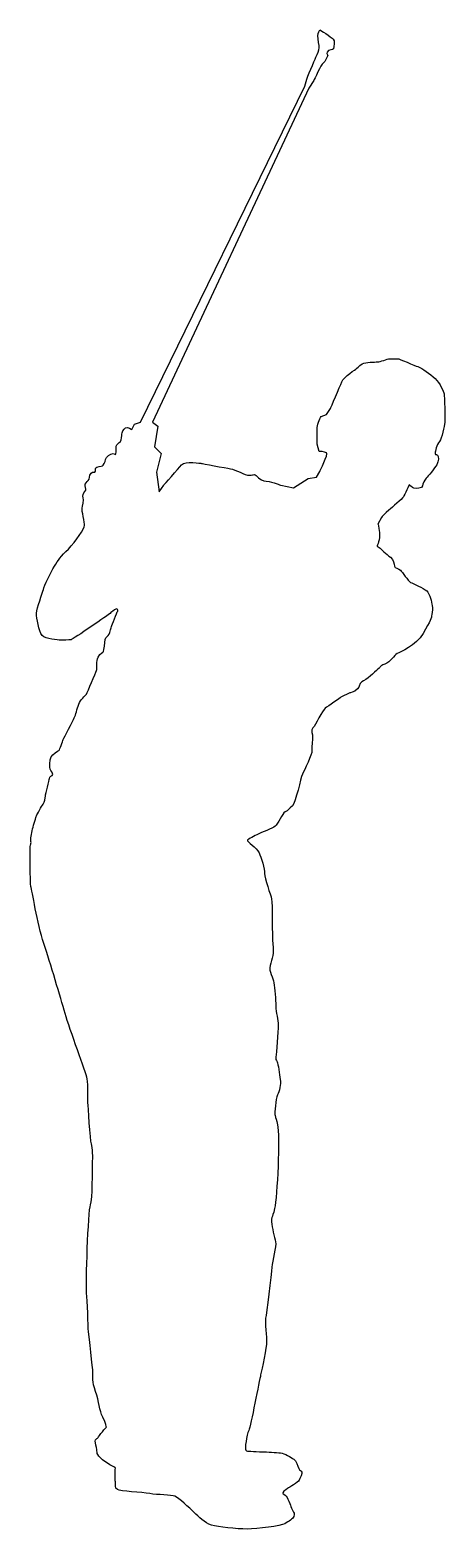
# Model space of a CAD drawing. Header units: centimetres. Extents: x -2.9 to 2.9, y -10.5 to 10.5.
import ezdxf

# ---------------------------------------------------------------- set-up
doc = ezdxf.new("R2010")
doc.units = ezdxf.units.CM
doc.header["$MEASUREMENT"] = 0
doc.layers.add('Camada 1', color=7, linetype='Continuous')

msp = doc.modelspace()

# ---------------------------------------------------------------- linework, layer by layer
at = {"layer": 'Camada 1'}
msp.add_open_spline([(2.51897, 5.75822), (2.48312, 5.771), (2.24163, 5.86911), (2.24163, 5.86911), (2.24163, 5.86911), (2.24163, 5.86911), (2.14926, 5.86911), (2.12151, 5.86911), (2.12151, 5.86911), (2.09378, 5.86911), (1.99213, 5.82289), (1.95514, 5.82289), (1.95514, 5.82289), (1.9182, 5.82289), (1.78877, 5.82289), (1.74252, 5.79516), (1.74252, 5.79516), (1.69635, 5.76746), (1.65939, 5.73047), (1.65939, 5.73047), (1.65939, 5.73047), (1.65939, 5.73047), (1.48379, 5.61035), (1.45603, 5.54563), (1.45603, 5.54563), (1.4283, 5.48091), (1.29892, 5.1759), (1.29892, 5.1759), (1.29892, 5.1759), (1.29892, 5.1759), (1.24344, 5.09271), (1.24344, 5.09271), (1.24344, 5.09271), (1.24344, 5.09271), (1.16949, 5.06501), (1.16949, 5.06501), (1.16949, 5.06501), (1.16949, 5.06501), (1.11406, 4.96336), (1.11406, 4.90787), (1.11406, 4.90787), (1.11406, 4.85239), (1.11406, 4.67681), (1.11406, 4.67681), (1.11406, 4.67681), (1.11406, 4.67681), (1.14176, 4.57513), (1.14176, 4.57513), (1.14176, 4.57513), (1.14176, 4.57513), (1.21574, 4.57513), (1.24344, 4.55664), (1.24344, 4.55664), (1.27119, 4.53822), (1.15105, 4.29788), (1.15105, 4.29788), (1.15105, 4.29788), (1.15105, 4.29788), (1.10483, 4.21467), (1.10483, 4.21467), (1.10483, 4.21467), (1.10483, 4.21467), (0.98466, 4.1962), (0.98466, 4.1962), (0.98466, 4.1962), (0.98466, 4.1962), (0.78135, 4.06679), (0.78135, 4.06679), (0.78135, 4.06679), (0.78135, 4.06679), (0.60572, 4.10375), (0.60572, 4.10375), (0.60572, 4.10375), (0.60572, 4.10375), (0.50404, 4.14995), (0.40233, 4.15918), (0.40233, 4.15918), (0.30068, 4.16849), (0.26369, 4.25163), (0.23601, 4.25163), (0.23601, 4.25163), (0.20828, 4.25163), (0.21746, 4.24245), (0.16203, 4.24245), (0.16203, 4.24245), (0.10663, 4.24245), (-0.03207, 4.32561), (-0.09673, 4.33482), (-0.09673, 4.33482), (-0.16142, 4.34411), (-0.50342, 4.4088), (-0.50342, 4.4088), (-0.50342, 4.4088), (-0.50342, 4.4088), (-0.73451, 4.44576), (-0.78073, 4.39028), (-0.78073, 4.39028), (-0.82693, 4.3348), (-1.03026, 4.10376), (-1.03026, 4.10376), (-1.03026, 4.10376), (-1.03026, 4.10376), (-1.09498, 4.01137), (-1.09498, 4.01137), (-1.09498, 4.01137), (-1.09498, 4.01137), (-1.13192, 4.28863), (-1.13192, 4.28863), (-1.13192, 4.28863), (-1.13192, 4.28863), (-1.06726, 4.54742), (-1.06726, 4.54742), (-1.06726, 4.54742), (-1.06726, 4.54742), (-1.15971, 4.63987), (-1.15971, 4.63987), (-1.15971, 4.63987), (-1.15971, 4.63987), (-1.11346, 4.92636), (-1.11346, 4.92636), (-1.11346, 4.92636), (-1.11346, 4.92636), (-1.18736, 4.98184), (-1.18736, 4.98184), (-1.18736, 4.98184), (-1.18736, 4.98184), (0.99381, 9.64015), (0.99381, 9.64015), (0.99381, 9.64015), (0.99381, 9.64015), (1.06776, 9.75106), (1.06776, 9.75106), (1.06776, 9.75106), (1.06776, 9.75106), (1.16944, 9.98212), (1.19719, 9.99138), (1.19719, 9.99138), (1.22494, 10.00061), (1.26191, 10.10229), (1.26191, 10.10229), (1.26191, 10.10229), (1.26191, 10.10229), (1.22495, 10.13928), (1.27114, 10.16701), (1.27114, 10.16701), (1.31734, 10.19471), (1.34509, 10.1577), (1.34509, 10.22244), (1.34509, 10.22244), (1.34509, 10.28713), (1.36358, 10.28713), (1.3358, 10.32409), (1.3358, 10.32409), (1.3081, 10.3611), (1.15102, 10.45349), (1.15102, 10.45349), (1.15102, 10.45349), (1.15102, 10.45349), (1.12332, 10.41655), (1.12332, 10.3703), (1.12332, 10.3703), (1.12332, 10.32408), (1.14174, 10.23163), (1.14174, 10.20393), (1.14174, 10.20393), (1.14174, 10.1762), (1.11404, 10.12074), (1.09554, 10.07452), (1.09554, 10.07452), (1.07712, 10.0283), (0.96613, 9.76956), (0.96613, 9.76956), (0.96613, 9.76956), (0.96613, 9.76956), (0.9384, 9.66788), (0.9384, 9.66788), (0.9384, 9.66788), (0.9384, 9.66788), (-1.35374, 4.98183), (-1.35374, 4.98183), (-1.35374, 4.98183), (-1.35374, 4.98183), (-1.43698, 4.95408), (-1.43698, 4.95408), (-1.43698, 4.95408), (-1.43698, 4.95408), (-1.47394, 4.88018), (-1.47394, 4.88018), (-1.47394, 4.88018), (-1.47394, 4.88018), (-1.534, 4.91944), (-1.56168, 4.90558), (-1.56168, 4.90558), (-1.58941, 4.89174), (-1.61716, 4.83393), (-1.61483, 4.81779), (-1.61483, 4.81779), (-1.61258, 4.8016), (-1.62639, 4.72304), (-1.62639, 4.72304), (-1.62639, 4.72304), (-1.62639, 4.72304), (-1.67494, 4.68145), (-1.68645, 4.66525), (-1.68645, 4.66525), (-1.69804, 4.64908), (-1.6888, 4.61905), (-1.69344, 4.5682), (-1.69344, 4.5682), (-1.69807, 4.51737), (-1.69574, 4.5382), (-1.73501, 4.5451), (-1.73501, 4.5451), (-1.7743, 4.55203), (-1.83666, 4.49427), (-1.84135, 4.46191), (-1.84135, 4.46191), (-1.84598, 4.42955), (-1.87829, 4.38097), (-1.88522, 4.37409), (-1.88522, 4.37409), (-1.89215, 4.36718), (-1.97076, 4.36253), (-1.97769, 4.34866), (-1.97769, 4.34866), (-1.9846, 4.33477), (-1.97994, 4.29553), (-1.98925, 4.2886), (-1.98925, 4.2886), (-1.99851, 4.28164), (-2.01698, 4.30014), (-2.04473, 4.27011), (-2.04473, 4.27011), (-2.07241, 4.24005), (-2.06317, 4.18925), (-2.08391, 4.17076), (-2.08391, 4.17076), (-2.10471, 4.15227), (-2.13013, 4.13147), (-2.1278, 4.09453), (-2.1278, 4.09453), (-2.12555, 4.05749), (-2.10012, 4.04135), (-2.13013, 4.01825), (-2.13013, 4.01825), (-2.16019, 3.99513), (-2.16019, 3.96046), (-2.15325, 3.93041), (-2.15325, 3.93041), (-2.14637, 3.90041), (-2.16251, 3.80796), (-2.16947, 3.78259), (-2.16947, 3.78259), (-2.17635, 3.75716), (-2.13245, 3.5769), (-2.13478, 3.5423), (-2.13478, 3.5423), (-2.13706, 3.50761), (-2.2526, 3.31812), (-2.36118, 3.21416), (-2.36118, 3.21416), (-2.46982, 3.11018), (-2.50218, 3.06163), (-2.55528, 2.97384), (-2.55528, 2.97384), (-2.60838, 2.886), (-2.69855, 2.70116), (-2.71011, 2.65036), (-2.71011, 2.65036), (-2.72167, 2.59956), (-2.8025, 2.38922), (-2.80488, 2.31992), (-2.80488, 2.31992), (-2.80716, 2.25063), (-2.77485, 2.06576), (-2.7263, 2.01028), (-2.7263, 2.01028), (-2.67778, 1.95485), (-2.50445, 1.94562), (-2.46751, 1.94329), (-2.46751, 1.94329), (-2.43055, 1.94094), (-2.35657, 1.94329), (-2.32424, 1.9502), (-2.32424, 1.9502), (-2.29193, 1.95719), (-1.80436, 2.2922), (-1.7674, 2.32694), (-1.7674, 2.32694), (-1.73038, 2.36155), (-1.69575, 2.38004), (-1.68646, 2.38004), (-1.68646, 2.38004), (-1.67725, 2.38004), (-1.66802, 2.36382), (-1.67265, 2.34998), (-1.67265, 2.34998), (-1.67728, 2.33612), (-1.75811, 2.14898), (-1.76044, 2.13511), (-1.76044, 2.13511), (-1.76274, 2.12122), (-1.77893, 2.0519), (-1.79047, 2.02652), (-1.79047, 2.02652), (-1.80206, 2.00109), (-1.84132, 1.98956), (-1.84595, 1.95254), (-1.84595, 1.95254), (-1.85058, 1.91558), (-1.86675, 1.79771), (-1.87138, 1.78617), (-1.87138, 1.78617), (-1.87601, 1.77463), (-1.91295, 1.76305), (-1.9453, 1.70764), (-1.9453, 1.70764), (-1.97766, 1.65216), (-1.95453, 1.55513), (-1.96842, 1.52045), (-1.96842, 1.52045), (-1.98223, 1.48579), (-2.09008, 1.22316), (-2.10857, 1.19231), (-2.10857, 1.19231), (-2.12712, 1.16154), (-2.19485, 1.11839), (-2.21641, 1.0506), (-2.21641, 1.0506), (-2.23797, 0.98287), (-2.25954, 0.89966), (-2.27803, 0.85965), (-2.27803, 0.85965), (-2.2965, 0.81957), (-2.42284, 0.58237), (-2.4321, 0.55768), (-2.4321, 0.55768), (-2.44131, 0.53299), (-2.47824, 0.41592), (-2.49372, 0.40671), (-2.49372, 0.40671), (-2.50915, 0.39742), (-2.58, 0.35737), (-2.60156, 0.31432), (-2.60156, 0.31432), (-2.62312, 0.27114), (-2.62312, 0.16324), (-2.61386, 0.14485), (-2.61386, 0.14485), (-2.60457, 0.12636), (-2.5738, 0.08323), (-2.57999, 0.06775), (-2.57999, 0.06775), (-2.58618, 0.05235), (-2.62312, 0.04002), (-2.62624, 0.01539), (-2.62624, 0.01539), (-2.62926, -0.00924), (-2.67855, -0.20027), (-2.68167, -0.23104), (-2.68167, -0.23104), (-2.68474, -0.26189), (-2.68786, -0.31428), (-2.71249, -0.34198), (-2.71249, -0.34198), (-2.7371, -0.36973), (-2.79877, -0.48983), (-2.80494, -0.50525), (-2.80494, -0.50525), (-2.81105, -0.52068), (-2.845, -0.6254), (-2.86037, -0.69011), (-2.86037, -0.69011), (-2.8758, -0.75483), (-2.89117, -0.83801), (-2.885, -0.86264), (-2.885, -0.86264), (-2.87889, -0.88725), (-2.885, -0.90267), (-2.89116, -0.91193), (-2.89116, -0.91193), (-2.89732, -0.92114), (-2.89732, -1.45105), (-2.88346, -1.49266), (-2.88346, -1.49266), (-2.8696, -1.53425), (-2.79567, -2.01026), (-2.7032, -2.28755), (-2.7032, -2.28755), (-2.61078, -2.56481), (-2.47214, -3.03624), (-2.40748, -3.26267), (-2.40748, -3.26267), (-2.34276, -3.4891), (-2.1117, -4.08521), (-2.09784, -4.17305), (-2.09784, -4.17305), (-2.08392, -4.26084), (-2.09321, -4.47801), (-2.08858, -4.51037), (-2.08858, -4.51037), (-2.08392, -4.5427), (-2.05622, -5.0326), (-2.03773, -5.08346), (-2.03773, -5.08346), (-2.01929, -5.13426), (-2.01929, -5.27758), (-2.02387, -5.35148), (-2.02387, -5.35148), (-2.02847, -5.42546), (-2.01929, -5.85982), (-2.0516, -5.93378), (-2.0516, -5.93378), (-2.08393, -6.00773), (-2.12095, -7.06596), (-2.10703, -7.16306), (-2.10703, -7.16306), (-2.09322, -7.26008), (-2.08859, -7.62981), (-2.07935, -7.69913), (-2.07935, -7.69913), (-2.07012, -7.7685), (-2.01932, -8.2121), (-2.01932, -8.27214), (-2.01932, -8.27214), (-2.01932, -8.33223), (-2.03313, -8.39234), (-1.98228, -8.53561), (-1.98228, -8.53561), (-1.93148, -8.67888), (-1.92685, -8.79898), (-1.88063, -8.89142), (-1.88063, -8.89142), (-1.83438, -8.98379), (-1.82983, -9.03006), (-1.82983, -9.03006), (-1.82983, -9.03006), (-1.82983, -9.03006), (-1.94072, -9.15949), (-1.94537, -9.17791), (-1.94537, -9.17791), (-1.94997, -9.1964), (-2.0054, -9.18257), (-1.97773, -9.28425), (-1.97773, -9.28425), (-1.94998, -9.3859), (-1.98228, -9.3859), (-1.91301, -9.45991), (-1.91301, -9.45991), (-1.84369, -9.53383), (-1.70507, -9.59847), (-1.70507, -9.59847), (-1.70507, -9.59847), (-1.70507, -9.59847), (-1.70965, -9.76487), (-1.70507, -9.7972), (-1.70507, -9.7972), (-1.70044, -9.82964), (-1.7143, -9.88046), (-1.67732, -9.90356), (-1.67732, -9.90356), (-1.64033, -9.92671), (-1.33532, -9.94052), (-1.22449, -9.95902), (-1.22449, -9.95902), (-1.11352, -9.97751), (-0.92408, -9.97751), (-0.87326, -9.99596), (-0.87326, -9.99596), (-0.82241, -10.01445), (-0.6699, -10.16236), (-0.60518, -10.22247), (-0.60518, -10.22247), (-0.54046, -10.28253), (-0.46193, -10.37029), (-0.36489, -10.39805), (-0.36489, -10.39805), (-0.26784, -10.42586), (-0.01363, -10.45353), (0.13422, -10.45353), (0.13422, -10.45353), (0.28212, -10.45353), (0.6056, -10.41194), (0.66101, -10.37961), (0.66101, -10.37961), (0.71655, -10.34722), (0.77195, -10.31492), (0.78584, -10.27793), (0.78584, -10.27793), (0.79965, -10.24091), (0.78584, -10.22247), (0.77198, -10.19935), (0.77198, -10.19935), (0.75814, -10.17617), (0.74888, -10.1485), (0.73959, -10.12077), (0.73959, -10.12077), (0.73036, -10.09302), (0.70726, -10.03758), (0.69339, -10.01446), (0.69339, -10.01446), (0.67958, -9.99136), (0.65182, -9.96824), (0.63336, -9.95903), (0.63336, -9.95903), (0.61487, -9.94977), (0.6703, -9.90818), (0.69802, -9.88968), (0.69802, -9.88968), (0.72575, -9.87124), (0.8459, -9.80189), (0.85976, -9.77419), (0.85976, -9.77419), (0.87362, -9.74646), (0.90598, -9.67711), (0.89672, -9.65862), (0.89672, -9.65862), (0.88749, -9.64015), (0.86897, -9.64015), (0.85513, -9.60782), (0.85513, -9.60782), (0.84127, -9.57541), (0.82738, -9.50154), (0.78581, -9.47836), (0.78581, -9.47836), (0.74416, -9.45529), (0.66098, -9.3952), (0.60097, -9.3906), (0.60097, -9.3906), (0.54088, -9.38594), (0.4115, -9.37676), (0.35141, -9.37676), (0.35141, -9.37676), (0.29132, -9.37676), (0.23124, -9.3721), (0.18504, -9.36747), (0.18504, -9.36747), (0.13884, -9.36287), (0.13419, -9.3721), (0.11567, -9.35361), (0.11567, -9.35361), (0.0972, -9.33517), (0.12953, -9.14104), (0.15732, -9.08093), (0.15732, -9.08093), (0.18505, -9.02087), (0.30517, -8.37383), (0.32364, -8.30456), (0.32364, -8.30456), (0.34219, -8.23527), (0.40688, -7.89787), (0.40688, -7.84707), (0.40688, -7.84707), (0.40688, -7.79619), (0.38381, -7.5559), (0.39302, -7.51436), (0.39302, -7.51436), (0.40225, -7.47277), (0.47623, -6.8905), (0.48086, -6.80268), (0.48086, -6.80268), (0.48546, -6.71484), (0.54552, -6.51148), (0.53171, -6.44682), (0.53171, -6.44682), (0.51777, -6.38213), (0.48086, -6.24809), (0.4762, -6.16951), (0.4762, -6.16951), (0.47152, -6.09096), (0.48086, -6.14183), (0.51774, -5.98472), (0.51774, -5.98472), (0.55473, -5.82756), (0.59632, -4.95417), (0.55933, -4.81545), (0.55933, -4.81545), (0.52239, -4.67689), (0.52697, -4.69538), (0.52239, -4.67689), (0.52239, -4.67689), (0.51773, -4.6584), (0.5317, -4.45043), (0.55933, -4.39961), (0.55933, -4.39961), (0.58708, -4.34876), (0.61018, -4.25176), (0.59629, -4.18244), (0.59629, -4.18244), (0.58248, -4.11312), (0.56856, -3.96519), (0.55472, -3.93746), (0.55472, -3.93746), (0.54086, -3.90976), (0.52697, -3.90507), (0.53623, -3.86817), (0.53623, -3.86817), (0.54552, -3.83123), (0.56859, -3.50765), (0.56859, -3.42909), (0.56859, -3.42909), (0.56859, -3.35051), (0.53623, -3.24886), (0.53623, -3.16112), (0.53623, -3.16112), (0.53623, -3.07328), (0.51313, -2.91156), (0.50853, -2.83759), (0.50853, -2.83759), (0.5039, -2.76367), (0.42998, -2.68043), (0.45765, -2.59267), (0.45765, -2.59267), (0.48543, -2.50483), (0.50853, -2.41701), (0.49464, -2.29689), (0.49464, -2.29689), (0.48083, -2.17672), (0.48998, -1.72843), (0.47617, -1.6684), (0.47617, -1.6684), (0.46233, -1.60829), (0.37915, -1.37725), (0.37915, -1.31251), (0.37915, -1.31251), (0.37915, -1.24785), (0.33293, -1.08608), (0.30054, -1.02139), (0.30054, -1.02139), (0.26815, -0.9567), (0.12951, -0.85962), (0.13883, -0.84579), (0.13883, -0.84579), (0.14804, -0.8319), (0.24509, -0.78568), (0.28668, -0.76255), (0.28668, -0.76255), (0.32827, -0.73948), (0.49001, -0.684), (0.52697, -0.65169), (0.52697, -0.65169), (0.56396, -0.61933), (0.62407, -0.47609), (0.66564, -0.45293), (0.66564, -0.45293), (0.70721, -0.42983), (0.72112, -0.40671), (0.76732, -0.36517), (0.76732, -0.36517), (0.81352, -0.32358), (0.88284, 0.02766), (0.90596, 0.07388), (0.90596, 0.07388), (0.92908, 0.12008), (1.04918, 0.36048), (1.03995, 0.40199), (1.03995, 0.40199), (1.03072, 0.44358), (1.04918, 0.54531), (1.04918, 0.58691), (1.04918, 0.58691), (1.04918, 0.62845), (1.0215, 0.68851), (1.05384, 0.72087), (1.05384, 0.72087), (1.08618, 0.75323), (1.1878, 0.97043), (1.22484, 0.99352), (1.22484, 0.99352), (1.2618, 1.01664), (1.44201, 1.146), (1.44201, 1.146), (1.44201, 1.146), (1.44201, 1.146), (1.56679, 1.21072), (1.56679, 1.21072), (1.56679, 1.21072), (1.56679, 1.21072), (1.62688, 1.20614), (1.67773, 1.26623), (1.67773, 1.26623), (1.72853, 1.32632), (1.67773, 1.33092), (1.76089, 1.37717), (1.76089, 1.37717), (1.8441, 1.42334), (1.94115, 1.52039), (1.97811, 1.55275), (1.97811, 1.55275), (2.01507, 1.58511), (1.97353, 1.57587), (2.05669, 1.60823), (2.05669, 1.60823), (2.13985, 1.64056), (2.18604, 1.73293), (2.22772, 1.75605), (2.22772, 1.75605), (2.26931, 1.77917), (2.49109, 1.86241), (2.59274, 2.03796), (2.59274, 2.03796), (2.69445, 2.21354), (2.70826, 2.25058), (2.71294, 2.30138), (2.71294, 2.30138), (2.71754, 2.35223), (2.72678, 2.37996), (2.71754, 2.42618), (2.71754, 2.42618), (2.70825, 2.47243), (2.68984, 2.58789), (2.64364, 2.62951), (2.64364, 2.62951), (2.59739, 2.67113), (2.44954, 2.73116), (2.41716, 2.74966), (2.41716, 2.74966), (2.38477, 2.7681), (2.29701, 2.89756), (2.27386, 2.92066), (2.27386, 2.92066), (2.25079, 2.94378), (2.19533, 2.94839), (2.19067, 2.97614), (2.19067, 2.97614), (2.18601, 3.00382), (2.18601, 3.06388), (2.13521, 3.10086), (2.13521, 3.10086), (2.08436, 3.13785), (1.99196, 3.22566), (1.99196, 3.22566), (1.99196, 3.22566), (1.99196, 3.22566), (1.95037, 3.25336), (1.95037, 3.25336), (1.95037, 3.25336), (1.95037, 3.25336), (1.99196, 3.35504), (1.9827, 3.44285), (1.9827, 3.44285), (1.97352, 3.53059), (1.9596, 3.56297), (1.9596, 3.56297), (1.9596, 3.56297), (1.9596, 3.56297), (2.01045, 3.65544), (2.01045, 3.65544), (2.01045, 3.65544), (2.01045, 3.65544), (2.06128, 3.72016), (2.11213, 3.75709), (2.11213, 3.75709), (2.16293, 3.79405), (2.29699, 3.91423), (2.31552, 3.94195), (2.31552, 3.94195), (2.33394, 3.96968), (2.39871, 4.11292), (2.39871, 4.11292), (2.39871, 4.11292), (2.39871, 4.11292), (2.43562, 4.07135), (2.46332, 4.06209), (2.46332, 4.06209), (2.4911, 4.05286), (2.58347, 4.06209), (2.58347, 4.09448), (2.58347, 4.09448), (2.58347, 4.12681), (2.61122, 4.17303), (2.63435, 4.20074), (2.63435, 4.20074), (2.65747, 4.22847), (2.75913, 4.34404), (2.78225, 4.39021), (2.78225, 4.39021), (2.80537, 4.43649), (2.81461, 4.51038), (2.79151, 4.52422), (2.79151, 4.52422), (2.76841, 4.53814), (2.75912, 4.52885), (2.75912, 4.55197), (2.75912, 4.55197), (2.75912, 4.57507), (2.78224, 4.67212), (2.81921, 4.71374), (2.81921, 4.71374), (2.8562, 4.75528), (2.88853, 4.93557), (2.89319, 4.97711), (2.89319, 4.97711), (2.89779, 5.01873), (2.89319, 5.35144), (2.8839, 5.3792), (2.8839, 5.3792), (2.87472, 5.4069), (2.83305, 5.52702), (2.75912, 5.59179), (2.75912, 5.59179), (2.68531, 5.65654), (2.58358, 5.73512), (2.51897, 5.75822)], degree=3, knots=[0, 0, 0, 0, 0.0049505, 0.0049505, 0.0049505, 0.0049505, 0.00990099, 0.00990099, 0.00990099, 0.00990099, 0.01485149, 0.01485149, 0.01485149, 0.01485149, 0.01980198, 0.01980198, 0.01980198, 0.01980198, 0.02475248, 0.02475248, 0.02475248, 0.02475248, 0.02970297, 0.02970297, 0.02970297, 0.02970297, 0.03465347, 0.03465347, 0.03465347, 0.03465347, 0.03960396, 0.03960396, 0.03960396, 0.03960396, 0.04455446, 0.04455446, 0.04455446, 0.04455446, 0.04950495, 0.04950495, 0.04950495, 0.04950495, 0.05445545, 0.05445545, 0.05445545, 0.05445545, 0.05940594, 0.05940594, 0.05940594, 0.05940594, 0.06435644, 0.06435644, 0.06435644, 0.06435644, 0.06930693, 0.06930693, 0.06930693, 0.06930693, 0.07425743, 0.07425743, 0.07425743, 0.07425743, 0.07920792, 0.07920792, 0.07920792, 0.07920792, 0.08415842, 0.08415842, 0.08415842, 0.08415842, 0.08910891, 0.08910891, 0.08910891, 0.08910891, 0.09405941, 0.09405941, 0.09405941, 0.09405941, 0.0990099, 0.0990099, 0.0990099, 0.0990099, 0.1039604, 0.1039604, 0.1039604, 0.1039604, 0.10891089, 0.10891089, 0.10891089, 0.10891089, 0.11386139, 0.11386139, 0.11386139, 0.11386139, 0.11881188, 0.11881188, 0.11881188, 0.11881188, 0.12376238, 0.12376238, 0.12376238, 0.12376238, 0.12871287, 0.12871287, 0.12871287, 0.12871287, 0.13366337, 0.13366337, 0.13366337, 0.13366337, 0.13861386, 0.13861386, 0.13861386, 0.13861386, 0.14356436, 0.14356436, 0.14356436, 0.14356436, 0.14851485, 0.14851485, 0.14851485, 0.14851485, 0.15346535, 0.15346535, 0.15346535, 0.15346535, 0.15841584, 0.15841584, 0.15841584, 0.15841584, 0.16336634, 0.16336634, 0.16336634, 0.16336634, 0.16831683, 0.16831683, 0.16831683, 0.16831683, 0.17326733, 0.17326733, 0.17326733, 0.17326733, 0.17821782, 0.17821782, 0.17821782, 0.17821782, 0.18316832, 0.18316832, 0.18316832, 0.18316832, 0.18811881, 0.18811881, 0.18811881, 0.18811881, 0.19306931, 0.19306931, 0.19306931, 0.19306931, 0.1980198, 0.1980198, 0.1980198, 0.1980198, 0.2029703, 0.2029703, 0.2029703, 0.2029703, 0.20792079, 0.20792079, 0.20792079, 0.20792079, 0.21287129, 0.21287129, 0.21287129, 0.21287129, 0.21782178, 0.21782178, 0.21782178, 0.21782178, 0.22277228, 0.22277228, 0.22277228, 0.22277228, 0.22772277, 0.22772277, 0.22772277, 0.22772277, 0.23267327, 0.23267327, 0.23267327, 0.23267327, 0.23762376, 0.23762376, 0.23762376, 0.23762376, 0.24257426, 0.24257426, 0.24257426, 0.24257426, 0.24752475, 0.24752475, 0.24752475, 0.24752475, 0.25247525, 0.25247525, 0.25247525, 0.25247525, 0.25742574, 0.25742574, 0.25742574, 0.25742574, 0.26237624, 0.26237624, 0.26237624, 0.26237624, 0.26732673, 0.26732673, 0.26732673, 0.26732673, 0.27227723, 0.27227723, 0.27227723, 0.27227723, 0.27722772, 0.27722772, 0.27722772, 0.27722772, 0.28217822, 0.28217822, 0.28217822, 0.28217822, 0.28712871, 0.28712871, 0.28712871, 0.28712871, 0.29207921, 0.29207921, 0.29207921, 0.29207921, 0.2970297, 0.2970297, 0.2970297, 0.2970297, 0.3019802, 0.3019802, 0.3019802, 0.3019802, 0.30693069, 0.30693069, 0.30693069, 0.30693069, 0.31188119, 0.31188119, 0.31188119, 0.31188119, 0.31683168, 0.31683168, 0.31683168, 0.31683168, 0.32178218, 0.32178218, 0.32178218, 0.32178218, 0.32673267, 0.32673267, 0.32673267, 0.32673267, 0.33168317, 0.33168317, 0.33168317, 0.33168317, 0.33663366, 0.33663366, 0.33663366, 0.33663366, 0.34158416, 0.34158416, 0.34158416, 0.34158416, 0.34653465, 0.34653465, 0.34653465, 0.34653465, 0.35148515, 0.35148515, 0.35148515, 0.35148515, 0.35643564, 0.35643564, 0.35643564, 0.35643564, 0.36138614, 0.36138614, 0.36138614, 0.36138614, 0.36633663, 0.36633663, 0.36633663, 0.36633663, 0.37128713, 0.37128713, 0.37128713, 0.37128713, 0.37623762, 0.37623762, 0.37623762, 0.37623762, 0.38118812, 0.38118812, 0.38118812, 0.38118812, 0.38613861, 0.38613861, 0.38613861, 0.38613861, 0.39108911, 0.39108911, 0.39108911, 0.39108911, 0.3960396, 0.3960396, 0.3960396, 0.3960396, 0.4009901, 0.4009901, 0.4009901, 0.4009901, 0.40594059, 0.40594059, 0.40594059, 0.40594059, 0.41089109, 0.41089109, 0.41089109, 0.41089109, 0.41584158, 0.41584158, 0.41584158, 0.41584158, 0.42079208, 0.42079208, 0.42079208, 0.42079208, 0.42574257, 0.42574257, 0.42574257, 0.42574257, 0.43069307, 0.43069307, 0.43069307, 0.43069307, 0.43564356, 0.43564356, 0.43564356, 0.43564356, 0.44059406, 0.44059406, 0.44059406, 0.44059406, 0.44554455, 0.44554455, 0.44554455, 0.44554455, 0.45049505, 0.45049505, 0.45049505, 0.45049505, 0.45544554, 0.45544554, 0.45544554, 0.45544554, 0.46039604, 0.46039604, 0.46039604, 0.46039604, 0.46534653, 0.46534653, 0.46534653, 0.46534653, 0.47029703, 0.47029703, 0.47029703, 0.47029703, 0.47524752, 0.47524752, 0.47524752, 0.47524752, 0.48019802, 0.48019802, 0.48019802, 0.48019802, 0.48514851, 0.48514851, 0.48514851, 0.48514851, 0.49009901, 0.49009901, 0.49009901, 0.49009901, 0.4950495, 0.4950495, 0.4950495, 0.4950495, 0.5, 0.5, 0.5, 0.5, 0.5049505, 0.5049505, 0.5049505, 0.5049505, 0.50990099, 0.50990099, 0.50990099, 0.50990099, 0.51485149, 0.51485149, 0.51485149, 0.51485149, 0.51980198, 0.51980198, 0.51980198, 0.51980198, 0.52475248, 0.52475248, 0.52475248, 0.52475248, 0.52970297, 0.52970297, 0.52970297, 0.52970297, 0.53465347, 0.53465347, 0.53465347, 0.53465347, 0.53960396, 0.53960396, 0.53960396, 0.53960396, 0.54455446, 0.54455446, 0.54455446, 0.54455446, 0.54950495, 0.54950495, 0.54950495, 0.54950495, 0.55445545, 0.55445545, 0.55445545, 0.55445545, 0.55940594, 0.55940594, 0.55940594, 0.55940594, 0.56435644, 0.56435644, 0.56435644, 0.56435644, 0.56930693, 0.56930693, 0.56930693, 0.56930693, 0.57425743, 0.57425743, 0.57425743, 0.57425743, 0.57920792, 0.57920792, 0.57920792, 0.57920792, 0.58415842, 0.58415842, 0.58415842, 0.58415842, 0.58910891, 0.58910891, 0.58910891, 0.58910891, 0.59405941, 0.59405941, 0.59405941, 0.59405941, 0.5990099, 0.5990099, 0.5990099, 0.5990099, 0.6039604, 0.6039604, 0.6039604, 0.6039604, 0.60891089, 0.60891089, 0.60891089, 0.60891089, 0.61386139, 0.61386139, 0.61386139, 0.61386139, 0.61881188, 0.61881188, 0.61881188, 0.61881188, 0.62376238, 0.62376238, 0.62376238, 0.62376238, 0.62871287, 0.62871287, 0.62871287, 0.62871287, 0.63366337, 0.63366337, 0.63366337, 0.63366337, 0.63861386, 0.63861386, 0.63861386, 0.63861386, 0.64356436, 0.64356436, 0.64356436, 0.64356436, 0.64851485, 0.64851485, 0.64851485, 0.64851485, 0.65346535, 0.65346535, 0.65346535, 0.65346535, 0.65841584, 0.65841584, 0.65841584, 0.65841584, 0.66336634, 0.66336634, 0.66336634, 0.66336634, 0.66831683, 0.66831683, 0.66831683, 0.66831683, 0.67326733, 0.67326733, 0.67326733, 0.67326733, 0.67821782, 0.67821782, 0.67821782, 0.67821782, 0.68316832, 0.68316832, 0.68316832, 0.68316832, 0.68811881, 0.68811881, 0.68811881, 0.68811881, 0.69306931, 0.69306931, 0.69306931, 0.69306931, 0.6980198, 0.6980198, 0.6980198, 0.6980198, 0.7029703, 0.7029703, 0.7029703, 0.7029703, 0.70792079, 0.70792079, 0.70792079, 0.70792079, 0.71287129, 0.71287129, 0.71287129, 0.71287129, 0.71782178, 0.71782178, 0.71782178, 0.71782178, 0.72277228, 0.72277228, 0.72277228, 0.72277228, 0.72772277, 0.72772277, 0.72772277, 0.72772277, 0.73267327, 0.73267327, 0.73267327, 0.73267327, 0.73762376, 0.73762376, 0.73762376, 0.73762376, 0.74257426, 0.74257426, 0.74257426, 0.74257426, 0.74752475, 0.74752475, 0.74752475, 0.74752475, 0.75247525, 0.75247525, 0.75247525, 0.75247525, 0.75742574, 0.75742574, 0.75742574, 0.75742574, 0.76237624, 0.76237624, 0.76237624, 0.76237624, 0.76732673, 0.76732673, 0.76732673, 0.76732673, 0.77227723, 0.77227723, 0.77227723, 0.77227723, 0.77722772, 0.77722772, 0.77722772, 0.77722772, 0.78217822, 0.78217822, 0.78217822, 0.78217822, 0.78712871, 0.78712871, 0.78712871, 0.78712871, 0.79207921, 0.79207921, 0.79207921, 0.79207921, 0.7970297, 0.7970297, 0.7970297, 0.7970297, 0.8019802, 0.8019802, 0.8019802, 0.8019802, 0.80693069, 0.80693069, 0.80693069, 0.80693069, 0.81188119, 0.81188119, 0.81188119, 0.81188119, 0.81683168, 0.81683168, 0.81683168, 0.81683168, 0.82178218, 0.82178218, 0.82178218, 0.82178218, 0.82673267, 0.82673267, 0.82673267, 0.82673267, 0.83168317, 0.83168317, 0.83168317, 0.83168317, 0.83663366, 0.83663366, 0.83663366, 0.83663366, 0.84158416, 0.84158416, 0.84158416, 0.84158416, 0.84653465, 0.84653465, 0.84653465, 0.84653465, 0.85148515, 0.85148515, 0.85148515, 0.85148515, 0.85643564, 0.85643564, 0.85643564, 0.85643564, 0.86138614, 0.86138614, 0.86138614, 0.86138614, 0.86633663, 0.86633663, 0.86633663, 0.86633663, 0.87128713, 0.87128713, 0.87128713, 0.87128713, 0.87623762, 0.87623762, 0.87623762, 0.87623762, 0.88118812, 0.88118812, 0.88118812, 0.88118812, 0.88613861, 0.88613861, 0.88613861, 0.88613861, 0.89108911, 0.89108911, 0.89108911, 0.89108911, 0.8960396, 0.8960396, 0.8960396, 0.8960396, 0.9009901, 0.9009901, 0.9009901, 0.9009901, 0.90594059, 0.90594059, 0.90594059, 0.90594059, 0.91089109, 0.91089109, 0.91089109, 0.91089109, 0.91584158, 0.91584158, 0.91584158, 0.91584158, 0.92079208, 0.92079208, 0.92079208, 0.92079208, 0.92574257, 0.92574257, 0.92574257, 0.92574257, 0.93069307, 0.93069307, 0.93069307, 0.93069307, 0.93564356, 0.93564356, 0.93564356, 0.93564356, 0.94059406, 0.94059406, 0.94059406, 0.94059406, 0.94554455, 0.94554455, 0.94554455, 0.94554455, 0.95049505, 0.95049505, 0.95049505, 0.95049505, 0.95544554, 0.95544554, 0.95544554, 0.95544554, 0.96039604, 0.96039604, 0.96039604, 0.96039604, 0.96534653, 0.96534653, 0.96534653, 0.96534653, 0.97029703, 0.97029703, 0.97029703, 0.97029703, 0.97524752, 0.97524752, 0.97524752, 0.97524752, 0.98019802, 0.98019802, 0.98019802, 0.98019802, 0.98514851, 0.98514851, 0.98514851, 0.98514851, 0.99009901, 0.99009901, 0.99009901, 0.99009901, 1, 1, 1, 1], dxfattribs=at)

doc.saveas('drawing.dxf')
